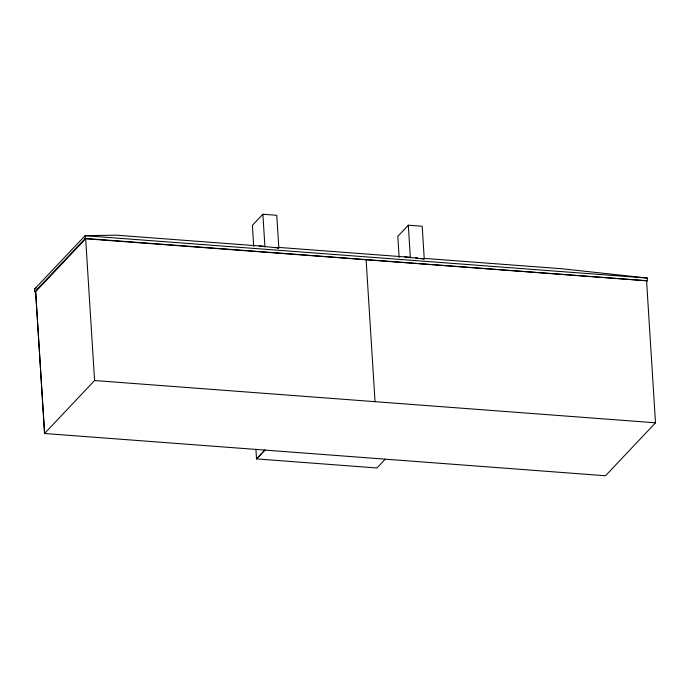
<?xml version="1.0" encoding="UTF-8"?>
<svg xmlns="http://www.w3.org/2000/svg" width="690" height="690" viewBox="0 0 690 690"><rect width="100%" height="100%" fill="white"/><g stroke="black" fill="none" stroke-linecap="round" stroke-linejoin="round"><path stroke-width="1.03" d="M84.974 238.714L647.522 280.813L647.349 278.061L85.043 235.695L85.215 238.447L34.673 291.922L34.5 289.17L85.043 235.695L116.101 235.169L263.546 246.278M44.54 433.493L94.582 380.544L85.663 238.766L35.621 291.715L44.54 433.493L605.518 475.755L655.5 422.806L646.582 281.02M259.276 245.951L278.829 248.021L276.768 215.289L262.881 214.245L252.385 225.354L253.713 246.468M404.702 256.913L424.255 258.974L422.194 226.251L408.308 225.199L397.811 236.308L399.139 257.43M385.27 459.161L376.93 467.984L256.533 458.91L255.93 449.293M34.5 289.17L36.294 287.98M278.51 247.399L410.05 257.31M415.389 257.715L417.519 257.879M423.936 258.362L561.772 268.746L647.349 278.061M85.215 238.447L647.522 280.813M34.923 291.663L35.682 291.715L44.608 433.493M94.513 380.535L655.5 422.806M421.426 258.465L424.255 258.974M275.051 247.339L278.829 248.021M408.308 225.199L410.369 257.931M366.123 259.897L375.041 401.675M262.881 214.245L264.943 246.977M264.874 450.087L256.533 458.91L264.891 450.096"/></g></svg>
